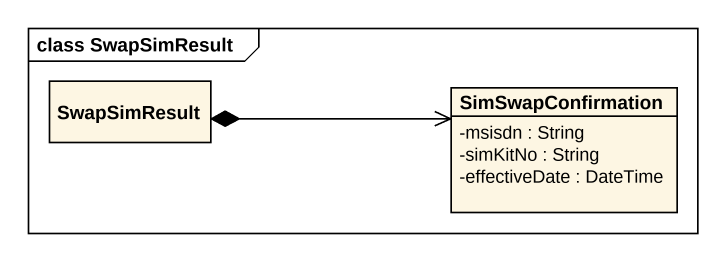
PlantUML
@startuml
mainframe class SwapSimResult
hide circle
hide empty members
skinparam classAttributeIconSize 0
class SwapSimResult
class SimSwapConfirmation {
  -msisdn : String
  -simKitNo : String
  -effectiveDate : DateTime
}
SwapSimResult *-right-> SimSwapConfirmation
@enduml
